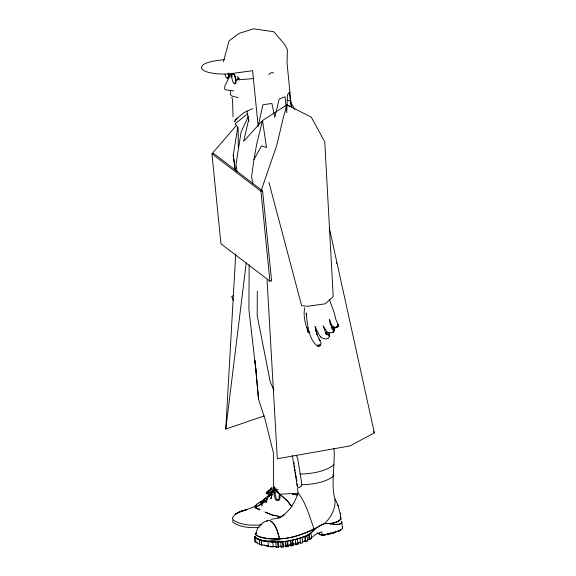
<?xml version="1.0" encoding="UTF-8"?>
<svg xmlns="http://www.w3.org/2000/svg" width="576" height="576" viewBox="0 0 576 576"><rect width="100%" height="100%" fill="white"/><g stroke="black" fill="none" stroke-linecap="round" stroke-linejoin="round"><path stroke-width="0.86" d="M292.363 455.472L297.173 485.964L298.094 487.613L298.966 487.685L301.385 485.928L301.766 483.696L297.583 457.884L296.28 455.407M257.314 291.103L257.191 315.626L270.295 382.054L273.938 390.125M340.265 512.978C341.165 516.859 338.767 509.393 338.328 506.009L335.153 498.967M334.008 448.214C335.196 464.098 331.315 480.161 334.109 495.922C337.306 505.786 331.747 516.989 324.511 523.562C310.514 530.734 295.855 538.445 279.482 538.704C277.697 532.505 276.228 525.24 270.785 521.136M297.173 485.964L297.166 483.89M337.81 324.576L337.882 326.57L334.894 327.838L333.871 327.038L334.922 327.809L337.853 326.614L338.162 324.965L335.851 319.399L334.253 312.934L329.314 299.218M307.318 327.838L308.153 332.316L308.477 332.662L309.946 332.208M337.939 324.742L337.853 326.614L334.922 327.809L333.353 326.765M265.795 501.53L265.831 502.812M266.616 502.351L266.818 500.645M264.06 415.98L225.77 429.07L235.714 254.03M270.288 495.382L270.367 494.136M273.254 488.434L273.283 488.052M297.972 542.628L297.979 544.248L295.87 544.853L295.87 543.139M302.227 541.303L302.645 541.375L302.659 542.765L300.542 543.442L300.607 542.57L299.592 542.405M308.534 539.597C312.034 540.31 311.81 535.918 310.867 533.657L308.621 534.73C304.747 535.457 308.484 537.581 307.685 540.864L305.546 541.721L304.553 541.26M264.226 545.184L269.618 546.682L273.269 547.02L272.75 542.138L271.685 541.872L275.753 542.03L276.257 547.178A39.866 9.986 2.7 0 0 278.381 547.2L277.877 542.009L280.634 541.944L281.146 547.164A48.578 13.284 0.2 0 0 283.27 547.027L282.758 541.742L285.53 541.469L286.042 546.79A54.922 16.258 -2.3 0 0 288.158 546.487C284.926 539.352 292.759 537.84 290.966 545.983L293.076 545.508L292.558 540.166L300.024 538.114L300.542 543.442M295.855 543.298L295.812 543.838L293.018 544.529L292.558 540.166M297.95 542.916L300.499 542.333M300.024 538.114L305.035 536.414L305.546 541.721M302.645 541.375L302.616 541.75L305.395 540.756L304.934 536.4M305.035 536.414L307.152 535.896M290.966 545.983L291.046 544.975L290.03 544.795M293.076 545.508L293.083 543.758L293.018 544.529M290.923 544.759L288.101 545.544L287.64 541.174M288.151 545.062L288.101 545.544L290.902 544.997L290.441 540.641M286.042 546.79L286.128 545.882M288.158 546.487L288.252 545.515L287.842 545.436M275.753 542.066L275.731 542.239A39.658 10.332 1.6 0 0 277.848 542.218M304.769 307.685C302.767 316.26 305.798 324.648 308.153 332.316L308.369 331.186M280.634 541.944L280.613 542.131A48.449 13.55 -0.4 0 0 282.73 541.966M281.11 546.206L278.352 546.343M285.53 541.469L285.991 545.832L283.219 546.127L283.212 545.587M281.146 547.164L281.218 546.559L280.195 546.336M283.27 547.027L283.277 545.602M225.77 429.07L246.254 262.764M276.257 547.178L276.228 546.437L272.815 546.365M278.381 547.2L277.877 542.009M248.4 116.201L241.063 132.163L235.973 164.686L237.103 171.792M268.92 182.369L301.658 305.762L307.951 306.23L325.31 303.797L333.209 296.618L324.77 141.955L311.321 117.194L287.028 104.774L262.534 120.521L256.694 144.101L253.944 159.502L251.604 176.63L252.734 183.737M235.13 170.129L233.23 155.11L237.794 127.303M255.29 537.516L256.99 538.898L261.223 540.518L261.72 545.22L256.039 542.491L255.29 537.516L254.196 537.113L255.442 536.386M261.223 540.518L272.75 542.138M261.288 504.598L262.217 501.826M261.72 545.22L261.878 544.399M262.159 504.734L262.519 503.093M297.403 495.605L297.792 493.682L298.771 493.704C306.439 504.115 309.708 517.147 314.143 529.128M248.81 119.11L243.619 141.365L262.534 120.521L266.472 147.557L261.583 145.829L253.944 159.502M267.113 498.722L266.803 499.925L267.595 498.053M223.43 61.733L229.039 40.889L239.083 33.394L253.548 28.8L273.809 31.745L284.443 44.1L287.402 49.608L287.057 63.274L291.427 107.057L289.188 92.477M273.55 487.267L273.434 487.685L274.169 487.534M255.708 534.002C256.882 527.263 262.339 521.309 269.179 520.229C276.329 523.159 277.56 532.368 279.655 538.877M272.614 490.572L271.577 494.222L272.009 494.806L271.973 494.114M268.798 495.59L268.934 495.13L268.106 496.462M271.325 493.546L272.189 492.66M333.821 464.098L333.425 465.307C323.95 471.989 311.558 473.674 300.211 474.106M297.792 493.682C294.703 503.568 288.259 513.266 278.762 517.86M273.341 488.578L273.787 487.541L273.269 486.979L272.916 488.448L273.326 489.499M315.389 327.967L316.238 332.021L315.403 328.075L315.979 326.707M256.025 533.57L255.672 534.319L256.169 535.14L259.387 536.746L267.595 538.488L273.456 538.942M231.775 77.198A8.366 3.758 -49.1 0 0 231.314 75.125L230.551 74.542L224.748 86.191L224.626 88.97L225.914 89.928L233.633 90.878M271.31 489.607L270.05 491.933L267.07 493.078M268.438 494.273L270.014 492.365M271.598 492.43L273.391 489.73M269.453 495.022L273.19 489.449M237.118 118.073L234.583 121.651L236.174 119.131L243.626 112.831L252.468 108.67M267.775 497.844L269.806 495.137M269.935 495.252L273.564 490.68M262.123 505.426L261.346 505.85M236.772 124.97L211.954 153.799L220.932 243.785L269.935 281.21L271.584 280.85L262.606 190.865L213.61 153.439L211.954 153.799L260.95 191.225L269.935 281.21M341.784 521.662L342.511 528.372L341.215 529.848L338.256 531.288L322.106 535.385L317.347 533.088M268.992 496.692L270.079 495.468M273.06 490.118L272.47 490.846L272.902 490.565M271.325 488.866L271.519 488.124L270.475 489.362L271.519 488.124L270.907 489.78M289.937 92.167L287.525 94.55L286.69 112.687L285.091 96.71L279.151 99.058L274.802 117.382L271.894 103.464L262.908 104.76L258.17 126.418L252.605 70.697L233.042 73.368A23.227 6.984 -1.3 0 1 203.047 69.984A23.227 6.984 -1.3 0 1 216.418 60.674L224.424 59.58M341.964 522.9L339.689 524.225L333.778 524.412M268.394 495.511L263.887 499.478L258.458 503.129M266.537 521.51L267.746 520.481M237.967 79.092L238.356 78.775M263.153 502.502L265.745 500.364M271.26 488.182L267.17 491.53L266.04 493.308L267.019 493.949L268.668 493.704M261.043 503.863L265.586 500.148M271.447 489.139L267.48 492.358L266.702 493.625L266.371 492.898M247.802 113.638L235.202 123.674L238.133 127.915L238.306 147.557M263.11 502.61L265.745 500.551M261.338 504.223L265.954 500.666M260.698 503.676L265.298 500.155M280.087 517.478L284.306 515.052M310.752 538.164L316.649 533.815L321.746 531.799L322.106 535.385M268.718 74.47L271.728 72.518L273.478 72.936M264.089 499.133L265.37 498.377M325.562 333.374L326.614 332.705L328.37 332.82L329.573 334.058L329.573 336.074L328.55 338.126L325.498 339.091L321.962 337.946L319.666 335.786L314.791 326.398M256.694 532.822L255.118 534.283C261.662 539.734 271.778 538.74 279.922 538.956C292.14 538.337 303.746 533.974 314.834 529.085C309.751 535.435 301.831 537.696 294.264 539.618C281.808 542.47 267.718 543.665 255.91 537.991L255.406 537.163M258.264 503.244L256.615 504.281L254.599 507.319M277.855 518.018L279.756 516.859L277.661 515.765M259.279 509.861L260.071 509.386L255.427 507.881L259.243 509.882M256.874 504.792L255.456 505.649L256.838 504.857M260.46 504.547L255.233 507.708L256.709 506.822M258.185 505.93L260.395 504.598M259.567 502.582L261.583 501.754L262.361 501.948M329.27 227.786L374.364 432.871L350.035 445.91L277.33 458.734L267.055 279.994M256.745 504.842C249.646 510.746 237.305 509.285 232.466 517.838L232.718 518.904M233.28 295.69L231.689 296.474L233.474 300.557M308.621 534.73L309.089 539.143L307.145 540.094M271.246 498.456L270.432 498.773L270.353 497.707M334.872 327.679L337.817 326.484L338.162 324.965L337.817 326.484L334.742 327.766C331.445 326.52 330.689 322.502 329.436 319.594M261.288 502.783L261.986 502.733M271.051 519.386L280.274 517.63M324.511 523.562C330.07 523.67 336.298 523.519 340.517 519.17L340.438 514.037M328.435 533.678C327.449 533.635 327.866 534.967 328.702 534.37A47.722 15.538 -5.7 0 0 330.869 533.837L330.797 533.095A47.722 15.538 -5.7 0 1 328.961 533.549M323.359 534.744L322.567 534.924L322.646 535.666L325.786 534.953L325.714 534.211L324.144 534.564M290.419 540.878L292.536 540.403M262.606 190.865L260.95 191.225L276.826 145.094L283.572 116.554L287.028 104.774L289.93 106.834M337.342 524.484C338.782 524.304 342.374 524.009 341.424 521.698M274.082 490.025L277.985 489.427M274.097 489.499L273.614 489.564L273.938 489.953M279.886 539.741L267.732 541.022L262.404 540.828M279.641 538.805L279.108 538.862M261.511 524.866C251.935 525.629 241.481 525.442 233.165 520.042L232.92 519.091M236.009 80.028L253.822 78.574M271.62 487.98L271.152 488.002L271.361 488.995M298.332 493.243L279.612 494.215L278.05 492.055M279.029 538.87L273.708 538.949M307.332 327.427L306.922 327.434L307.274 327.571M259.164 527.537C250.322 527.918 240.761 527.522 233.15 522.504L232.582 520.754M311.386 538.51L310.421 538.495M310.867 533.657L310.277 533.642C315.77 528.386 322.754 521.266 331.128 524.081M336.91 524.606L330.178 523.879C333.958 522.698 338.609 522.374 341.215 519.077L341.028 517.73L340.056 516.982M301.759 484.79C312.451 484.272 324.151 482.861 333.079 476.539L333.446 475.358L333.007 474.926M328.37 332.82L326.614 332.705M267.934 541.577L268.43 546.034L261.727 544.81L261.252 540.331M237.053 76.471L239.335 78.48L238.536 79.265L237.571 79.207L237.211 78.25M292.601 494.273L297.583 494.806M292.694 494.388L297.698 494.928M306.626 540.727L307.685 540.864M276.12 515.556L272.261 515.03L265.169 512.057L272.477 515.146L277.992 516.276M266.407 498.427L266.81 498.197M265.212 541.008L259.322 539.618L256.104 538.027L255.607 537.214M302.299 541.98L302.717 542.045M297.634 543.269L298.051 543.334M294.926 543.701L295.942 543.866M304.488 540.605L305.395 540.756M278.014 546.725L278.431 546.826M273.492 546.322L276.286 546.984M267.264 545.746L268.43 546.034M270.425 546.286L271.93 546.674M265.392 545.249L267.098 545.702M287.323 100.094L289.807 100.764L294.883 109.498M257.306 542.657L254.714 541.836L254.398 536.681M238.133 97.618L232.661 96.322L230.645 94.86L230.551 90.194M332.856 328.702L331.834 327.91L333.144 330.07L330.019 323.338L330.61 324.612L329.501 319.651M317.239 532.987L322.646 535.666M279.986 494.402L287.28 500.782L291.96 506.866M320.191 336.514L320.846 337.046M276.84 491.638L287.474 500.904L291.722 506.52M338.306 505.994L337.147 505.008M274.421 488.916L275.479 489.881M262.526 502.236L263.102 502.826M333.072 328.702L334.31 330.019L333.619 332.014L331.373 332.77L328.399 332.626L326.959 331.87L323.006 325.757M333.029 328.565L334.31 330.019L333.706 331.675L332.604 332.474L334.49 330.149L334.037 327.802M274.169 488.47L273.787 488.03L273.334 488.484L273.996 488.016L274.082 488.477M328.19 334.822L329.422 336.391C329.076 335.03 323.899 331.51 327.089 334.872L325.498 332.374L326.347 334.411L323.669 327.478M275.443 488.448L273.362 485.561L273.629 453.823L264.974 418.946L258.545 399.211L255.024 360.85L258.545 399.211M275.256 489.564L277.574 492.818M275.926 488.887L278.143 492.034M373.399 431.467L374.364 432.871M331.783 326.873L332.575 328.45M307.375 327.722L307.721 328.464M231.739 97.272L232.51 99.216L233.021 116.726M306.317 313.711L306.835 315.266M229.615 75.521L230.141 77.119M274.262 491.472L274.939 493.229L275.45 492.948L275.04 490.838M315.403 328.075L317.808 336.211L321.012 342.9L320.681 345.218L318.622 346.81C308.455 340.913 307.39 323.287 306.065 312.934M340.402 529.56L340.567 530.266A12.902 4.198 -5.7 0 1 337.874 531.749L337.831 531.54M332.762 532.541L332.942 533.326A33.79 11.002 -5.7 0 0 335.851 532.433L335.772 531.698M279.641 495.324L280.188 497.722L279 500.155L278.107 500.645L276.041 500.206L275.09 498.434L273.334 491.27M278.849 495.72L279.31 497.722L278.928 498.794L277.985 499.716L276.61 499.406L274.025 490.702M330.689 532.994L330.869 533.837M327.773 533.83L327.931 534.55M246.881 110.945L248.897 121.219M336.622 262.836L336.73 263.419M293.832 462.24L294.113 463.968M294.386 465.703L294.667 467.431M294.948 469.159L295.222 470.887M295.488 472.55L295.747 474.149M295.999 475.747L296.388 478.138M296.64 479.743L296.892 481.342M233.23 155.11L235.274 169.265M342.317 526.99L342.511 528.372M297.497 488.146L298.109 492.898M256.003 371.138L248.897 309.29L249.178 264.816M309.226 534.78L309.744 539.676M302.155 537.401L302.659 542.765M297.468 538.862L297.979 544.248M295.351 539.482L295.87 544.853M282.758 541.742L283.219 546.127M259.193 539.748L259.668 544.226M337.882 531.749L337.81 531.014A12.902 4.198 -5.7 0 0 338.17 530.856M332.942 533.326L332.87 532.584A33.79 11.002 -5.7 0 0 333.202 532.49M228.319 74.556A8.366 3.758 -49.1 0 1 230.551 74.542M232.2 74.794A5.335 1.663 77.8 0 1 234.454 74.635A5.335 1.663 77.8 0 1 236.066 81.655A5.335 1.663 77.8 0 1 234.094 83.038M228.125 73.21A5.335 1.663 77.8 0 1 227.606 78.293A5.335 1.663 77.8 0 1 225.007 74.347M228.535 73.116A5.335 1.663 77.8 0 1 226.814 77.479M287.626 541.39A54.886 16.373 -2.5 0 1 285.509 541.706M335.146 531.9A33.79 11.002 -5.7 0 1 333.857 532.296M340.272 529.704A12.902 4.198 -5.7 0 1 340.027 529.877M339.48 530.208A12.902 4.198 -5.7 0 1 338.861 530.539M329.573 334.058L329.227 335.606L329.573 334.058M271.922 494.28L271.476 497.779L271.922 494.28M263.815 500.119L264.629 499.932L263.815 500.119M235.951 513.742L235.325 514.253L238.594 512.294L247.709 509.407L241.128 511.315L242.705 510.768L235.951 513.742M317.815 345.24L319.954 345.089L317.815 345.24M319.09 339.149L320.018 340.322L319.09 339.149M316.634 333.914L317.434 334.93L316.634 333.914M231.71 75.946A5.335 1.663 77.8 0 0 234.67 83.887A5.335 1.663 77.8 0 0 234.684 76.14A5.335 1.663 77.8 0 0 231.71 75.946"/></g></svg>
